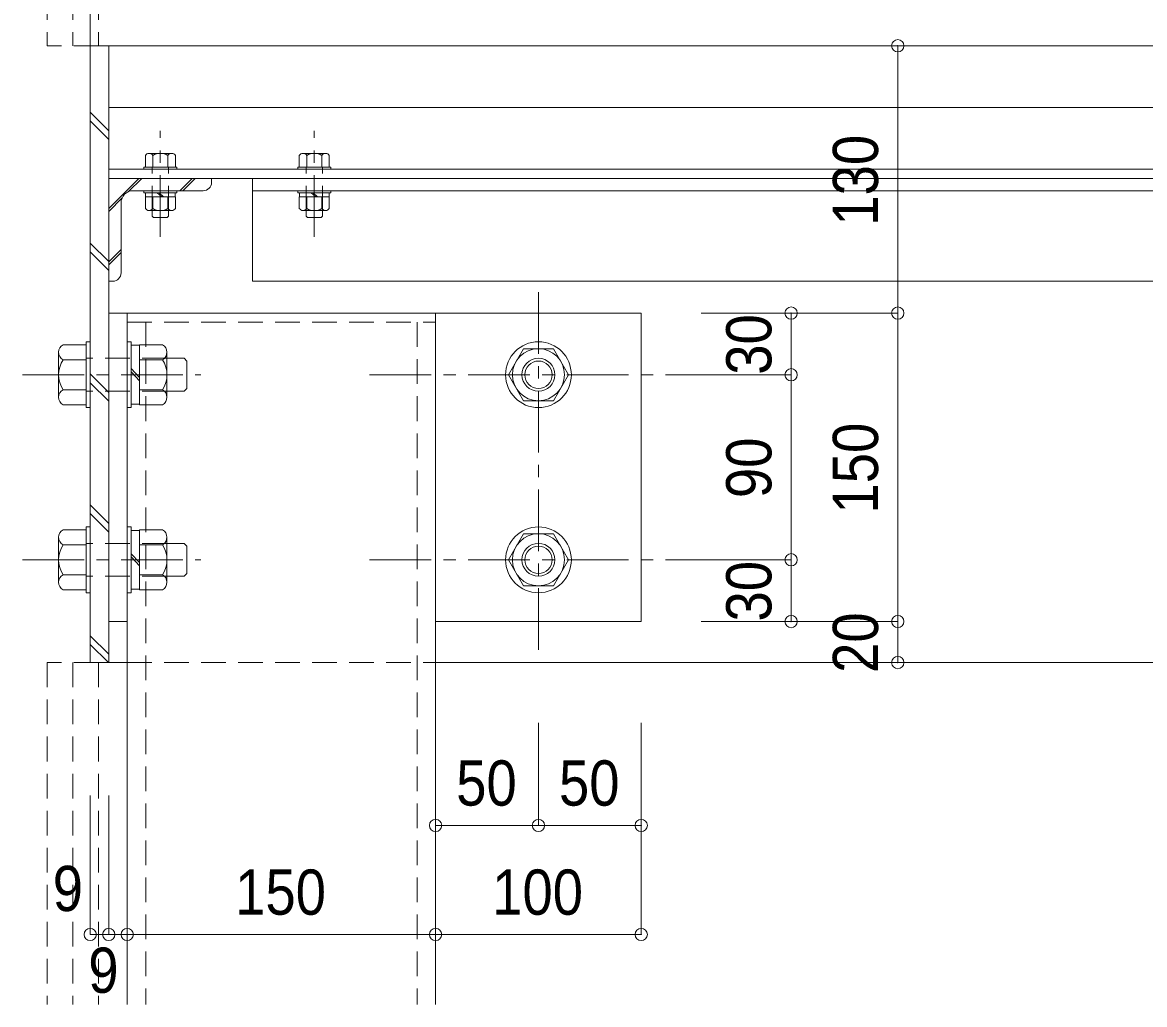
# Model space of a CAD drawing. Units: millimetres on the paper, enlarged 15 times, with parts at other scales. Extents: x -31727 to 34047, y 3005 to 21987.
# Drawn here: x -17363 to -15999, y 3692 to 4886 of the extents above; entities that cross this region are included whole.
import ezdxf
from ezdxf.enums import TextEntityAlignment as Align

# ---------------------------------------------------------------- set-up
doc = ezdxf.new("R2010")
doc.units = ezdxf.units.MM
doc.header["$LTSCALE"] = 15
doc.header["$PDMODE"] = 32
doc.header["$PDSIZE"] = 15
doc.linetypes.add('CHAIN1', pattern=[8, 5, -1, 1, -1])
doc.linetypes.add('DASHED2', pattern=[3, 2, -1])
doc.layers.add('9-0', color=5, linetype='Continuous', lineweight=9)
doc.styles.add('Ｄ ゴシック', font='')
doc.styles.get('Ｄ ゴシック').set_extended_font_data('Ｄ ゴシック')

msp = doc.modelspace()

# ---------------------------------------------------------------- linework, layer by layer
at = {"layer": '9-0', "color": 1, "linetype": 'DASHED2', "lineweight": 5}
for p, q in [((-17333.18, 5323.75), (-17333.18, 4857.46)), ((-17301.93, 5323.75), (-17301.93, 4857.46)), ((-17270.68, 5323.75), (-17270.68, 4857.46)), ((-17270.68, 4857.46), (-17333.18, 4857.46)), ((-17333.18, 4107.46), (-17333.18, 3691.77)), ((-17270.68, 4107.46), (-17333.18, 4107.46)), ((-17301.93, 4107.46), (-17301.93, 3691.77)), ((-17270.68, 4107.46), (-17270.68, 3691.77))]:
    msp.add_line(p, q, dxfattribs=at)
at = {"layer": '9-0', "color": 3}
for p, q in [((-17280.68, 5249.3), (-17280.68, 4857.46)), ((-16298.76, 4857.46), (-16506.27, 4857.46)), ((-16298.76, 4532.46), (-16298.76, 4857.46)), ((-17258.18, 4782.46), (-10963.18, 4782.46)), ((-16428.45, 4532.46), (-16537.97, 4532.46)), ((-16298.76, 4532.46), (-16517.8, 4532.46)), ((-16298.76, 4532.46), (-16506.27, 4532.46)), ((-16428.45, 4532.46), (-16428.45, 4457.46)), ((-16298.76, 4157.46), (-16298.76, 4532.46)), ((-16428.45, 4457.46), (-16537.97, 4457.46)), ((-16428.45, 4457.46), (-16428.45, 4232.46)), ((-16428.45, 4232.46), (-16537.97, 4232.46)), ((-16428.45, 4232.46), (-16428.45, 4157.46)), ((-16428.45, 4157.46), (-16537.97, 4157.46)), ((-16298.76, 4157.46), (-16517.8, 4157.46)), ((-16298.76, 4107.46), (-16298.76, 4157.46)), ((-16298.76, 4107.46), (-16517.8, 4107.46)), ((-16860.68, 3909.61), (-16860.68, 4034.2)), ((-16735.68, 3909.61), (-16735.68, 4034.2)), ((-16610.68, 3909.61), (-16610.68, 4034.2)), ((-17280.68, 3776.98), (-17280.68, 3945.78)), ((-17258.18, 3776.98), (-17258.18, 3945.78)), ((-17235.68, 3776.98), (-17235.68, 3945.78)), ((-16860.68, 3776.98), (-16860.68, 3945.78)), ((-16610.68, 3776.98), (-16610.68, 3945.78)), ((-16735.68, 3909.61), (-16860.68, 3909.61)), ((-16610.68, 3909.61), (-16735.68, 3909.61)), ((-17280.68, 3776.98), (-17258.18, 3776.98)), ((-17258.18, 3776.98), (-17235.68, 3776.98)), ((-17235.68, 3776.98), (-16860.68, 3776.98)), ((-16860.68, 3776.98), (-16610.68, 3776.98))]:
    msp.add_line(p, q, dxfattribs=at)
at = {"layer": '9-0'}
for p, q in [((-17258.18, 4857.46), (-14235.68, 4857.46)), ((-17213.61, 4723.99), (-17213.61, 4709.96)), ((-17181.68, 4726.63), (-17209.04, 4726.63)), ((-17204.47, 4723.99), (-17204.47, 4709.96)), ((-17186.26, 4723.99), (-17186.26, 4709.96)), ((-17177.11, 4723.99), (-17177.11, 4709.96)), ((-17026.43, 4723.99), (-17026.43, 4709.96)), ((-16994.5, 4726.63), (-17021.86, 4726.63)), ((-17017.29, 4723.99), (-17017.29, 4709.96)), ((-16999.07, 4723.99), (-16999.07, 4709.96)), ((-16989.93, 4723.99), (-16989.93, 4709.96)), ((-17215.36, 4709.96), (-17175.36, 4709.96)), ((-17215.36, 4707.46), (-17215.36, 4709.96)), ((-17215.36, 4707.46), (-17175.36, 4707.46)), ((-17177.11, 4709.96), (-17213.61, 4709.96)), ((-17175.36, 4709.96), (-17175.36, 4707.46)), ((-17028.18, 4709.96), (-16988.18, 4709.96)), ((-17028.18, 4707.46), (-17028.18, 4709.96)), ((-17028.18, 4707.46), (-16988.18, 4707.46)), ((-16989.93, 4709.96), (-17026.43, 4709.96)), ((-16988.18, 4709.96), (-16988.18, 4707.46)), ((-17258.18, 4696.21), (-17258.18, 4571.21)), ((-17133.18, 4696.21), (-17258.18, 4696.21)), ((-17133.18, 4691.21), (-17133.18, 4696.21)), ((-17083.18, 4696.21), (-17083.18, 4571.21)), ((-17143.18, 4681.21), (-17228.18, 4681.21)), ((-17175.36, 4681.21), (-17215.36, 4681.21)), ((-17215.36, 4678.71), (-17215.36, 4681.21)), ((-17175.36, 4681.21), (-17175.36, 4678.71)), ((-17083.18, 4681.21), (-14433.18, 4681.21)), ((-16988.18, 4681.21), (-17028.18, 4681.21)), ((-17028.18, 4678.71), (-17028.18, 4681.21)), ((-16988.18, 4681.21), (-16988.18, 4678.71)), ((-17243.18, 4581.21), (-17243.18, 4666.21)), ((-17175.36, 4678.71), (-17215.36, 4678.71)), ((-17213.61, 4659.69), (-17213.61, 4673.71)), ((-17213.61, 4673.71), (-17177.11, 4673.71)), ((-17213.28, 4673.71), (-17213.28, 4678.71)), ((-17204.47, 4659.69), (-17204.47, 4673.71)), ((-17199.06, 4678.71), (-17193.65, 4673.71)), ((-17196.92, 4678.61), (-17191.64, 4673.74)), ((-17186.26, 4659.69), (-17186.26, 4673.71)), ((-17177.45, 4678.71), (-17177.45, 4673.71)), ((-17177.11, 4659.69), (-17177.11, 4673.71)), ((-16988.18, 4678.71), (-17028.18, 4678.71)), ((-17026.43, 4659.69), (-17026.43, 4673.71)), ((-17026.43, 4673.71), (-16989.93, 4673.71)), ((-17026.1, 4673.71), (-17026.1, 4678.71)), ((-17017.29, 4659.69), (-17017.29, 4673.71)), ((-17011.88, 4678.71), (-17006.47, 4673.71)), ((-17009.73, 4678.61), (-17004.46, 4673.74)), ((-16999.07, 4659.69), (-16999.07, 4673.71)), ((-16990.27, 4678.71), (-16990.27, 4673.71)), ((-16989.93, 4659.69), (-16989.93, 4673.71)), ((-17209.04, 4657.05), (-17181.68, 4657.05)), ((-17185.36, 4650.38), (-17185.36, 4657.05)), ((-17021.86, 4657.05), (-16994.5, 4657.05)), ((-16998.18, 4650.38), (-16998.18, 4657.05)), ((-17203.7, 4648.71), (-17187.03, 4648.71)), ((-17187.03, 4648.71), (-17185.36, 4650.38)), ((-17016.52, 4648.71), (-16999.85, 4648.71)), ((-16999.85, 4648.71), (-16998.18, 4650.38)), ((-17253.18, 4571.21), (-17258.18, 4571.21)), ((-17083.18, 4571.21), (-14433.18, 4571.21)), ((-17313.74, 4493.96), (-17285.68, 4493.96)), ((-17285.68, 4497.46), (-17285.68, 4417.46)), ((-17280.68, 4497.46), (-17285.68, 4497.46)), ((-17285.68, 4420.96), (-17285.68, 4493.96)), ((-17280.68, 4497.46), (-17280.68, 4417.46)), ((-17235.68, 4417.46), (-17235.68, 4497.46)), ((-17230.68, 4497.46), (-17235.68, 4497.46)), ((-17230.68, 4417.46), (-17230.68, 4497.46)), ((-17220.68, 4493.3), (-17230.68, 4493.3)), ((-17192.63, 4493.96), (-17220.68, 4493.96)), ((-17220.68, 4493.96), (-17220.68, 4420.96)), ((-16772.18, 4457.49), (-16753.92, 4489.13)), ((-16753.92, 4489.13), (-16717.45, 4489.13)), ((-16717.45, 4489.13), (-16699.18, 4457.49)), ((-17319.02, 4430.1), (-17319.02, 4484.82)), ((-17313.74, 4475.68), (-17285.68, 4475.68)), ((-17192.63, 4475.68), (-17220.68, 4475.68)), ((-17187.35, 4484.82), (-17187.35, 4430.1)), ((-17230.68, 4464.86), (-17220.68, 4454.03)), ((-17163.18, 4474.13), (-17163.18, 4440.8)), ((-17230.47, 4460.57), (-17220.73, 4450.02)), ((-16753.9, 4425.83), (-16772.18, 4457.49)), ((-16699.18, 4457.49), (-16717.46, 4425.83)), ((-17313.74, 4439.25), (-17285.68, 4439.25)), ((-17192.63, 4439.25), (-17220.68, 4439.25)), ((-17166.52, 4437.46), (-17187.35, 4437.46)), ((-17163.18, 4440.8), (-17166.52, 4437.46)), ((-17313.74, 4420.96), (-17285.68, 4420.96)), ((-17230.68, 4421.63), (-17220.68, 4421.63)), ((-17192.63, 4420.96), (-17220.68, 4420.96)), ((-16717.46, 4425.83), (-16753.9, 4425.83)), ((-17285.68, 4417.46), (-17280.68, 4417.46)), ((-17235.68, 4417.46), (-17230.68, 4417.46)), ((-17285.68, 4272.46), (-17285.68, 4192.46)), ((-17280.68, 4272.46), (-17285.68, 4272.46)), ((-17280.68, 4272.46), (-17280.68, 4192.46)), ((-17235.68, 4192.46), (-17235.68, 4272.46)), ((-17230.68, 4272.46), (-17235.68, 4272.46)), ((-17230.68, 4192.46), (-17230.68, 4272.46)), ((-17319.02, 4205.1), (-17319.02, 4259.82)), ((-17313.74, 4268.96), (-17285.68, 4268.96)), ((-17285.68, 4195.96), (-17285.68, 4268.96)), ((-17220.68, 4268.3), (-17230.68, 4268.3)), ((-17192.63, 4268.96), (-17220.68, 4268.96)), ((-17220.68, 4268.96), (-17220.68, 4195.96)), ((-17187.35, 4259.82), (-17187.35, 4205.1)), ((-16772.18, 4232.49), (-16753.92, 4264.13)), ((-16753.92, 4264.13), (-16717.45, 4264.13)), ((-16717.45, 4264.13), (-16699.18, 4232.49)), ((-17313.74, 4250.68), (-17285.68, 4250.68)), ((-17192.63, 4250.68), (-17220.68, 4250.68)), ((-17163.18, 4249.13), (-17163.18, 4215.8)), ((-17230.68, 4239.86), (-17220.68, 4229.03)), ((-17230.47, 4235.57), (-17220.73, 4225.02)), ((-16753.9, 4200.83), (-16772.18, 4232.49)), ((-16699.18, 4232.49), (-16717.46, 4200.83)), ((-17313.74, 4214.25), (-17285.68, 4214.25)), ((-17192.63, 4214.25), (-17220.68, 4214.25)), ((-17166.52, 4212.46), (-17187.35, 4212.46)), ((-17163.18, 4215.8), (-17166.52, 4212.46)), ((-17313.74, 4195.96), (-17285.68, 4195.96)), ((-17285.68, 4192.46), (-17280.68, 4192.46)), ((-17235.68, 4192.46), (-17230.68, 4192.46)), ((-17230.68, 4196.63), (-17220.68, 4196.63)), ((-17192.63, 4195.96), (-17220.68, 4195.96)), ((-16717.46, 4200.83), (-16753.9, 4200.83)), ((-17258.18, 4107.46), (-17235.68, 4107.46)), ((-16860.68, 4107.46), (-11360.68, 4107.46))]:
    msp.add_line(p, q, dxfattribs=at)
at = {"layer": '9-0', "color": 1, "lineweight": 5}
for p, q in [((-17258.18, 4754.09), (-17280.68, 4776.59)), ((-17258.18, 4743.49), (-17280.68, 4765.99)), ((-17258.18, 4594.99), (-17280.68, 4617.49)), ((-17258.18, 4584.39), (-17280.68, 4606.89)), ((-17258.18, 4435.89), (-17280.68, 4458.39)), ((-17258.18, 4425.29), (-17280.68, 4447.79)), ((-17258.18, 4276.8), (-17280.68, 4299.3)), ((-17258.18, 4266.19), (-17280.68, 4288.69)), ((-17258.18, 4117.7), (-17280.68, 4140.2)), ((-17258.56, 4107.46), (-17280.68, 4129.59))]:
    msp.add_line(p, q, dxfattribs=at)
at = {"layer": '9-0', "color": 4, "linetype": 'CHAIN1'}
for p, q in [((-17195.68, 4625.28), (-17195.68, 4754.14)), ((-17008.18, 4625.28), (-17008.18, 4754.14)), ((-16735.68, 4557.86), (-16735.68, 4118.53)), ((-17363.06, 4457.46), (-17146.1, 4457.46)), ((-16941, 4457.46), (-16523.46, 4457.46)), ((-17363.06, 4232.46), (-17146.1, 4232.46)), ((-16941, 4232.46), (-16523.46, 4232.46))]:
    msp.add_line(p, q, dxfattribs=at)
at = {"layer": '9-0', "color": 7, "lineweight": 18}
for p, q in [((-17258.18, 4707.46), (-14258.18, 4707.46)), ((-17258.18, 4696.21), (-13963.18, 4696.21)), ((-17235.68, 4532.46), (-17235.68, 3691.77)), ((-16860.68, 4532.46), (-16860.68, 3691.77)), ((-17258.18, 4157.46), (-17235.68, 4157.46)), ((-16860.68, 4157.46), (-16610.68, 4157.46))]:
    msp.add_line(p, q, dxfattribs=at)
at = {"layer": '9-0', "linetype": 'DASHED2'}
for p, q in [((-17205.36, 4657.05), (-17205.36, 4709.96)), ((-17185.36, 4657.05), (-17185.36, 4709.96)), ((-17018.18, 4657.05), (-17018.18, 4709.96)), ((-16998.18, 4657.05), (-16998.18, 4709.96)), ((-17187.35, 4477.46), (-17285.68, 4477.46)), ((-17187.35, 4437.46), (-17285.68, 4437.46)), ((-17187.35, 4252.46), (-17285.68, 4252.46)), ((-17187.35, 4212.46), (-17285.68, 4212.46)), ((-17235.68, 4107.46), (-16860.68, 4107.46))]:
    msp.add_line(p, q, dxfattribs=at)
at = {"layer": '9-0', "color": 4}
for p, q in [((-17221.57, 4696.21), (-17258.18, 4659.6)), ((-17218.04, 4696.21), (-17234.37, 4679.88)), ((-17156.66, 4696.21), (-17171.66, 4681.21)), ((-17153.12, 4696.21), (-17168.12, 4681.21)), ((-17241.84, 4672.4), (-17258.18, 4656.07)), ((-17243.18, 4609.69), (-17258.18, 4594.69)), ((-17243.18, 4606.15), (-17258.18, 4591.15))]:
    msp.add_line(p, q, dxfattribs=at)
at = {"layer": '9-0', "color": 7, "linetype": 'DASHED2', "lineweight": 18}
for p, q in [((-17235.68, 4521.21), (-16860.68, 4521.21)), ((-17213.18, 4521.21), (-17213.18, 3691.77)), ((-16883.18, 4521.21), (-16883.18, 3691.77))]:
    msp.add_line(p, q, dxfattribs=at)
at = {"layer": '9-0', "color": 7, "lineweight": 18}
for points in [[(-17280.68, 4857.46), (-17258.18, 4857.46), (-17258.18, 4107.46)], [(-17280.68, 4857.46), (-17280.68, 4107.46), (-17258.18, 4107.46)], [(-17258.18, 4532.46), (-16610.68, 4532.46), (-16610.68, 4157.46)]]:
    msp.add_lwpolyline(points, dxfattribs=at)
at = {"layer": '9-0'}
for points in [[(-17205.36, 4657.05), (-17205.36, 4650.38), (-17203.7, 4648.71)], [(-17018.18, 4657.05), (-17018.18, 4650.38), (-17016.52, 4648.71)], [(-17187.35, 4477.46), (-17166.52, 4477.46), (-17163.18, 4474.13)], [(-17187.35, 4252.46), (-17166.52, 4252.46), (-17163.18, 4249.13)]]:
    msp.add_lwpolyline(points, dxfattribs=at)
for centre, radius in [((-16735.68, 4457.49), 40), ((-16735.68, 4457.49), 31.67), ((-16735.68, 4457.49), 20), ((-16735.68, 4457.49), 16.67), ((-16735.68, 4232.49), 40), ((-16735.68, 4232.49), 31.67), ((-16735.68, 4232.49), 20), ((-16735.68, 4232.49), 16.67)]:
    msp.add_circle(centre, radius, dxfattribs=at)
for centre, radius, start, end in [((-17209.04, 4721.35), 5.28, 30, 150.00002), ((-17195.36, 4709.59), 17.04, 57.68599, 122.31403), ((-17181.68, 4721.35), 5.28, 30, 150.00002), ((-17021.86, 4721.35), 5.28, 30, 150.00002), ((-17008.18, 4709.59), 17.04, 57.68599, 122.31403), ((-16994.5, 4721.35), 5.28, 30, 150.00002), ((-17228.18, 4666.21), 15, 90, 180), ((-17143.18, 4691.21), 10, 270, 0), ((-17209.04, 4662.32), 5.28, 210, 330.00002), ((-17195.36, 4674.09), 17.04, 237.68599, 302.31403), ((-17181.68, 4662.32), 5.28, 210, 330.00002), ((-17021.86, 4662.32), 5.28, 210, 330.00002), ((-17008.18, 4674.09), 17.04, 237.68599, 302.31403), ((-16994.5, 4662.32), 5.28, 210, 330.00002), ((-17253.18, 4581.21), 10, 270, 0), ((-17308.46, 4484.82), 10.56, 119.99998, 240), ((-17197.9, 4484.82), 10.56, 299.99998, 60), ((-17284.94, 4457.46), 34.08, 147.68597, 212.31401), ((-17221.43, 4457.46), 34.08, 327.68597, 32.31401), ((-17308.46, 4430.1), 10.56, 119.99998, 240), ((-17197.9, 4430.1), 10.56, 299.99998, 60), ((-17308.46, 4259.82), 10.56, 119.99998, 240), ((-17197.9, 4259.82), 10.56, 299.99998, 60), ((-17284.94, 4232.46), 34.08, 147.68597, 212.31401), ((-17221.43, 4232.46), 34.08, 327.68597, 32.31401), ((-17308.46, 4205.1), 10.56, 119.99998, 240), ((-17197.9, 4205.1), 10.56, 299.99998, 60)]:
    msp.add_arc(centre, radius, start, end, dxfattribs=at)
at = {"layer": '9-0', "color": 3}
for p in [(-16298.76, 4857.46), (-16428.45, 4532.46), (-16298.76, 4532.46), (-16428.45, 4457.46), (-16428.45, 4232.46), (-16428.45, 4157.46), (-16298.76, 4157.46), (-16298.76, 4107.46), (-16860.68, 3909.61), (-16735.68, 3909.61), (-16610.68, 3909.61), (-17280.68, 3776.98), (-17258.18, 3776.98), (-17235.68, 3776.98), (-16860.68, 3776.98), (-16610.68, 3776.98)]:
    msp.add_point(p, dxfattribs=at)

# ---------------------------------------------------------------- texts
at = {"layer": '9-0', "color": 3, "style": 'Ｄ ゴシック', "width": 0.9}
for s, p in [('130', (-16306.26, 4638.71)), ('30', (-16435.95, 4457.46)), ('150', (-16306.26, 4288.71)), ('90', (-16435.95, 4307.46)), ('30', (-16435.95, 4157.46)), ('20', (-16306.26, 4094.96))]:
    msp.add_text(s, height=54.99, rotation=90, dxfattribs=at).set_placement(p, align=Align.BOTTOM_LEFT)
for s, p in [('50', (-16835.68, 3917.11)), ('50', (-16710.68, 3917.11)), ('9', (-17326.24, 3788.94)), ('150', (-17104.43, 3784.48)), ('100', (-16791.93, 3784.48)), ('9', (-17283.01, 3689.51))]:
    msp.add_text(s, height=54.99, dxfattribs=at).set_placement(p, align=Align.BOTTOM_LEFT)

doc.saveas('drawing.dxf')
